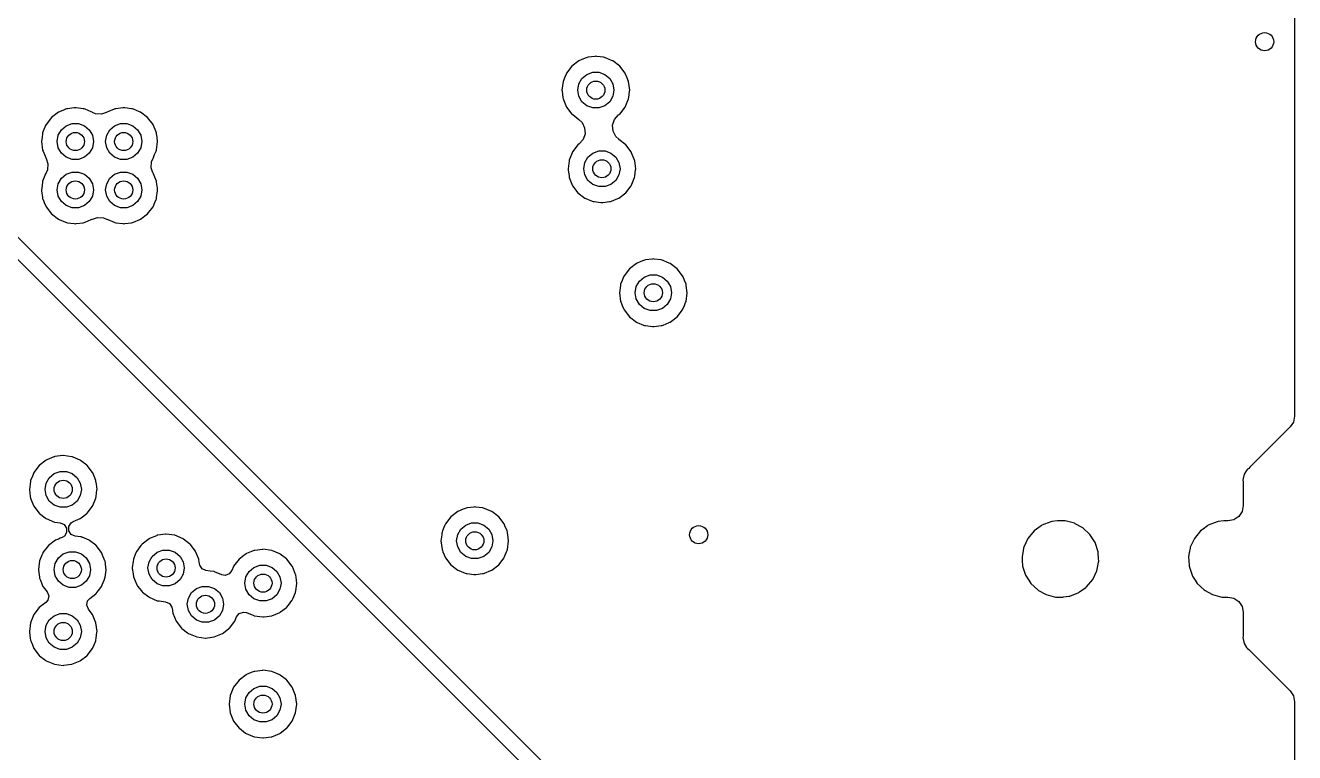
# Model space of a CAD drawing. Extents: x 0.99 to 4.24, y -7.27 to -4.02.
# Drawn here: x 3.219 to 4.045, y -5.106 to -4.633 of the extents above; entities that cross this region are included whole.
import ezdxf

# ---------------------------------------------------------------- set-up
doc = ezdxf.new("R2010")
doc.units = 0
doc.header["$MEASUREMENT"] = 0
doc.layers.add('BLACK', color=7, linetype='CONTINUOUS')

msp = doc.modelspace()

# ---------------------------------------------------------------- linework, layer by layer
at = {"layer": 'BLACK', "linetype": 'CONTINUOUS'}
for p, q in [((4.0451, -4.33268), (4.0451, -4.88739)), ((3.57954, -4.65613), (3.57498, -4.65963)), ((3.58149, -4.65532), (3.57954, -4.65613)), ((3.58425, -4.65418), (3.58149, -4.65532)), ((3.58485, -4.65393), (3.58425, -4.65418)), ((3.58425, -4.65418), (3.58425, -4.65418)), ((3.5855, -4.65384), (3.58485, -4.65393)), ((3.5899, -4.65326), (3.5855, -4.65384)), ((3.5855, -4.65384), (3.5855, -4.65384)), ((3.59055, -4.65318), (3.5899, -4.65326)), ((3.5912, -4.65326), (3.59055, -4.65318)), ((3.5956, -4.65384), (3.5912, -4.65326)), ((3.59625, -4.65393), (3.5956, -4.65384)), ((3.5956, -4.65384), (3.5956, -4.65384)), ((3.59685, -4.65418), (3.59625, -4.65393)), ((3.60083, -4.65583), (3.59685, -4.65418)), ((3.59685, -4.65418), (3.59685, -4.65418)), ((3.60156, -4.65613), (3.60083, -4.65583)), ((3.60612, -4.65963), (3.60156, -4.65613)), ((3.60212, -5.15854), (3.10522, -4.66164)), ((3.57148, -4.66419), (3.57123, -4.66479)), ((3.57498, -4.65963), (3.57148, -4.66419)), ((3.58465, -4.66497), (3.5885, -4.66357)), ((3.5885, -4.66357), (3.5926, -4.66357)), ((3.5926, -4.66357), (3.59646, -4.66497)), ((3.60962, -4.66419), (3.60612, -4.65963)), ((3.60987, -4.66479), (3.60962, -4.66419)), ((3.098, -4.66886), (3.5949, -5.16576)), ((3.56928, -4.6695), (3.56853, -4.6752)), ((3.57045, -4.66668), (3.56928, -4.6695)), ((3.57123, -4.66479), (3.57045, -4.66668)), ((3.57874, -4.6752), (3.57945, -4.67116)), ((3.57945, -4.67116), (3.5815, -4.6676)), ((3.5815, -4.6676), (3.58465, -4.66497)), ((3.59646, -4.66497), (3.5996, -4.6676)), ((3.5996, -4.6676), (3.60165, -4.67116)), ((3.60165, -4.67116), (3.60236, -4.6752)), ((3.61065, -4.66668), (3.60987, -4.66479)), ((3.61182, -4.6695), (3.61065, -4.66668)), ((3.61257, -4.6752), (3.61182, -4.6695)), ((3.56853, -4.6752), (3.56862, -4.67584)), ((3.56862, -4.67584), (3.56917, -4.68006)), ((3.56917, -4.68006), (3.56928, -4.6809)), ((3.56928, -4.6809), (3.57148, -4.68621)), ((3.57945, -4.67924), (3.57874, -4.6752)), ((3.5815, -4.68279), (3.57945, -4.67924)), ((3.60165, -4.67924), (3.5996, -4.68279)), ((3.60236, -4.6752), (3.60165, -4.67924)), ((3.60962, -4.68621), (3.61182, -4.6809)), ((3.61182, -4.6809), (3.61193, -4.68006)), ((3.61193, -4.68006), (3.61249, -4.67584)), ((3.61249, -4.67584), (3.61257, -4.6752)), ((3.24393, -4.68836), (3.24096, -4.68959)), ((3.24567, -4.68764), (3.24393, -4.68836)), ((3.24627, -4.68739), (3.24567, -4.68764)), ((3.24567, -4.68764), (3.24567, -4.68764)), ((3.24692, -4.68731), (3.24627, -4.68739)), ((3.25132, -4.68673), (3.24692, -4.68731)), ((3.24692, -4.68731), (3.24692, -4.68731)), ((3.25197, -4.68664), (3.25132, -4.68673)), ((3.25262, -4.68673), (3.25197, -4.68664)), ((3.25702, -4.68731), (3.25262, -4.68673)), ((3.25767, -4.68739), (3.25702, -4.68731)), ((3.25702, -4.68731), (3.25702, -4.68731)), ((3.25827, -4.68764), (3.25767, -4.68739)), ((3.26225, -4.68929), (3.25827, -4.68764)), ((3.25827, -4.68764), (3.25827, -4.68764)), ((3.26298, -4.68959), (3.26225, -4.68929)), ((3.27306, -4.68934), (3.27246, -4.68959)), ((3.27716, -4.68764), (3.27306, -4.68934)), ((3.27777, -4.68739), (3.27716, -4.68764)), ((3.27716, -4.68764), (3.27716, -4.68764)), ((3.27841, -4.68731), (3.27777, -4.68739)), ((3.28282, -4.68673), (3.27841, -4.68731)), ((3.27841, -4.68731), (3.27841, -4.68731)), ((3.28346, -4.68664), (3.28282, -4.68673)), ((3.28411, -4.68673), (3.28346, -4.68664)), ((3.28852, -4.68731), (3.28411, -4.68673)), ((3.28916, -4.68739), (3.28852, -4.68731)), ((3.28852, -4.68731), (3.28852, -4.68731)), ((3.28977, -4.68764), (3.28916, -4.68739)), ((3.29375, -4.68929), (3.28977, -4.68764)), ((3.28977, -4.68764), (3.28977, -4.68764)), ((3.29447, -4.68959), (3.29375, -4.68929)), ((3.57148, -4.68621), (3.57498, -4.69077)), ((3.58465, -4.68543), (3.5815, -4.68279)), ((3.5885, -4.68683), (3.58465, -4.68543)), ((3.5926, -4.68683), (3.5885, -4.68683)), ((3.59646, -4.68543), (3.5926, -4.68683)), ((3.5996, -4.68279), (3.59646, -4.68543)), ((3.60612, -4.69077), (3.60962, -4.68621)), ((3.2329, -4.69765), (3.23265, -4.69826)), ((3.2364, -4.69309), (3.2329, -4.69765)), ((3.24096, -4.68959), (3.2364, -4.69309)), ((3.24606, -4.69843), (3.24992, -4.69703)), ((3.24992, -4.69703), (3.25402, -4.69703)), ((3.25402, -4.69703), (3.25787, -4.69843)), ((3.26315, -4.68972), (3.26298, -4.68959)), ((3.26514, -4.69055), (3.26315, -4.68972)), ((3.26902, -4.6908), (3.26514, -4.69055)), ((3.27236, -4.68967), (3.26902, -4.6908)), ((3.27246, -4.68959), (3.27236, -4.68967)), ((3.27756, -4.69843), (3.28141, -4.69703)), ((3.28141, -4.69703), (3.28552, -4.69703)), ((3.28552, -4.69703), (3.28937, -4.69843)), ((3.29903, -4.69309), (3.29447, -4.68959)), ((3.30253, -4.69765), (3.29903, -4.69309)), ((3.30278, -4.69826), (3.30253, -4.69765)), ((3.57498, -4.69077), (3.5755, -4.69116)), ((3.5755, -4.69116), (3.57954, -4.69427)), ((3.57954, -4.69427), (3.57946, -4.69437)), ((3.57946, -4.69437), (3.58157, -4.69622)), ((3.58157, -4.69622), (3.58329, -4.6997)), ((3.60149, -4.698), (3.60274, -4.69432)), ((3.60274, -4.69432), (3.6053, -4.69139)), ((3.6053, -4.69139), (3.60612, -4.69077)), ((3.23032, -4.70584), (3.22995, -4.70866)), ((3.23061, -4.70361), (3.23032, -4.70584)), ((3.2307, -4.70296), (3.23061, -4.70361)), ((3.23061, -4.70361), (3.23061, -4.70361)), ((3.23115, -4.70187), (3.2307, -4.70296)), ((3.23265, -4.69826), (3.23115, -4.70187)), ((3.24016, -4.70866), (3.24087, -4.70462)), ((3.24087, -4.70462), (3.24292, -4.70107)), ((3.24292, -4.70107), (3.24606, -4.69843)), ((3.25787, -4.69843), (3.26102, -4.70107)), ((3.26102, -4.70107), (3.26307, -4.70462)), ((3.26307, -4.70462), (3.26378, -4.70866)), ((3.27165, -4.70866), (3.27237, -4.70462)), ((3.27237, -4.70462), (3.27442, -4.70107)), ((3.27442, -4.70107), (3.27756, -4.69843)), ((3.28937, -4.69843), (3.29251, -4.70107)), ((3.29251, -4.70107), (3.29456, -4.70462)), ((3.29456, -4.70462), (3.29528, -4.70866)), ((3.30428, -4.70187), (3.30278, -4.69826)), ((3.30473, -4.70296), (3.30428, -4.70187)), ((3.30482, -4.70361), (3.30473, -4.70296)), ((3.30511, -4.70584), (3.30482, -4.70361)), ((3.30482, -4.70361), (3.30482, -4.70361)), ((3.30548, -4.70866), (3.30511, -4.70584)), ((3.58355, -4.70358), (3.5823, -4.70726)), ((3.58329, -4.6997), (3.58355, -4.70358)), ((3.60175, -4.70187), (3.60149, -4.698)), ((3.60347, -4.70536), (3.60175, -4.70187)), ((3.60558, -4.70721), (3.60347, -4.70536)), ((3.22995, -4.70866), (3.2307, -4.71436)), ((3.24087, -4.7127), (3.24016, -4.70866)), ((3.24292, -4.71625), (3.24087, -4.7127)), ((3.26307, -4.7127), (3.26102, -4.71625)), ((3.26378, -4.70866), (3.26307, -4.7127)), ((3.27237, -4.7127), (3.27165, -4.70866)), ((3.27442, -4.71625), (3.27237, -4.7127)), ((3.29456, -4.7127), (3.29251, -4.71625)), ((3.29528, -4.70866), (3.29456, -4.7127)), ((3.30473, -4.71436), (3.30548, -4.70866)), ((3.57892, -4.71081), (3.57542, -4.71537)), ((3.57973, -4.71018), (3.57892, -4.71081)), ((3.5823, -4.70726), (3.57973, -4.71018)), ((3.6055, -4.70731), (3.60558, -4.70721)), ((3.61006, -4.71081), (3.6055, -4.70731)), ((3.61356, -4.71537), (3.61006, -4.71081)), ((3.2307, -4.71436), (3.23095, -4.71496)), ((3.23095, -4.71496), (3.23095, -4.71496)), ((3.23095, -4.71496), (3.23187, -4.71719)), ((3.23187, -4.71719), (3.2329, -4.71967)), ((3.2329, -4.71967), (3.23297, -4.71977)), ((3.23297, -4.71977), (3.23411, -4.72311)), ((3.24606, -4.71889), (3.24292, -4.71625)), ((3.24992, -4.72029), (3.24606, -4.71889)), ((3.25402, -4.72029), (3.24992, -4.72029)), ((3.25787, -4.71889), (3.25402, -4.72029)), ((3.26102, -4.71625), (3.25787, -4.71889)), ((3.27756, -4.71889), (3.27442, -4.71625)), ((3.28141, -4.72029), (3.27756, -4.71889)), ((3.28552, -4.72029), (3.28141, -4.72029)), ((3.28937, -4.71889), (3.28552, -4.72029)), ((3.29251, -4.71625), (3.28937, -4.71889)), ((3.30133, -4.72571), (3.30158, -4.72183)), ((3.30158, -4.72183), (3.30241, -4.71984)), ((3.30241, -4.71984), (3.30253, -4.71967)), ((3.30253, -4.71967), (3.30356, -4.71719)), ((3.30356, -4.71719), (3.30448, -4.71496)), ((3.30448, -4.71496), (3.30473, -4.71436)), ((3.30448, -4.71496), (3.30448, -4.71496)), ((3.57313, -4.72133), (3.5727, -4.72459)), ((3.57322, -4.72068), (3.57313, -4.72133)), ((3.57313, -4.72133), (3.57313, -4.72133)), ((3.57364, -4.71967), (3.57322, -4.72068)), ((3.57517, -4.71597), (3.57364, -4.71967)), ((3.57542, -4.71537), (3.57517, -4.71597)), ((3.58268, -4.72638), (3.58339, -4.72234)), ((3.58339, -4.72234), (3.58544, -4.71879)), ((3.58544, -4.71879), (3.58858, -4.71615)), ((3.58858, -4.71615), (3.59244, -4.71475)), ((3.59244, -4.71475), (3.59654, -4.71475)), ((3.59654, -4.71475), (3.60039, -4.71615)), ((3.60039, -4.71615), (3.60354, -4.71879)), ((3.60354, -4.71879), (3.60559, -4.72234)), ((3.60559, -4.72234), (3.6063, -4.72638)), ((3.61381, -4.71597), (3.61356, -4.71537)), ((3.61534, -4.71967), (3.61381, -4.71597)), ((3.61576, -4.72068), (3.61534, -4.71967)), ((3.61584, -4.72133), (3.61576, -4.72068)), ((3.61627, -4.72459), (3.61584, -4.72133)), ((3.61584, -4.72133), (3.61584, -4.72133)), ((3.23265, -4.72975), (3.23131, -4.73298)), ((3.2329, -4.72915), (3.23265, -4.72975)), ((3.23265, -4.72975), (3.23265, -4.72975)), ((3.23303, -4.72898), (3.2329, -4.72915)), ((3.23385, -4.72699), (3.23303, -4.72898)), ((3.23411, -4.72311), (3.23385, -4.72699)), ((3.24292, -4.73257), (3.24606, -4.72993)), ((3.24606, -4.72993), (3.24992, -4.72853)), ((3.24992, -4.72853), (3.25402, -4.72853)), ((3.25402, -4.72853), (3.25787, -4.72993)), ((3.25787, -4.72993), (3.26102, -4.73257)), ((3.27442, -4.73257), (3.27756, -4.72993)), ((3.27756, -4.72993), (3.28141, -4.72853)), ((3.28141, -4.72853), (3.28552, -4.72853)), ((3.28552, -4.72853), (3.28937, -4.72993)), ((3.28937, -4.72993), (3.29251, -4.73257)), ((3.30246, -4.72905), (3.30133, -4.72571)), ((3.30253, -4.72915), (3.30246, -4.72905)), ((3.30278, -4.72975), (3.30253, -4.72915)), ((3.30412, -4.73298), (3.30278, -4.72975)), ((3.30278, -4.72975), (3.30278, -4.72975)), ((3.5727, -4.72459), (3.57247, -4.72638)), ((3.57247, -4.72638), (3.57255, -4.72703)), ((3.57255, -4.72703), (3.57312, -4.73129)), ((3.58339, -4.73042), (3.58268, -4.72638)), ((3.58544, -4.73397), (3.58339, -4.73042)), ((3.60559, -4.73042), (3.60354, -4.73397)), ((3.6063, -4.72638), (3.60559, -4.73042)), ((3.61586, -4.73129), (3.61642, -4.72703)), ((3.61651, -4.72638), (3.61627, -4.72459)), ((3.61642, -4.72703), (3.61651, -4.72638)), ((3.2301, -4.73899), (3.22995, -4.74016)), ((3.23061, -4.73511), (3.2301, -4.73899)), ((3.2307, -4.73446), (3.23061, -4.73511)), ((3.23061, -4.73511), (3.23061, -4.73511)), ((3.23131, -4.73298), (3.2307, -4.73446)), ((3.24016, -4.74016), (3.24087, -4.73612)), ((3.24087, -4.73612), (3.24292, -4.73257)), ((3.26102, -4.73257), (3.26307, -4.73612)), ((3.26307, -4.73612), (3.26378, -4.74016)), ((3.27165, -4.74016), (3.27237, -4.73612)), ((3.27237, -4.73612), (3.27442, -4.73257)), ((3.29251, -4.73257), (3.29456, -4.73612)), ((3.29456, -4.73612), (3.29528, -4.74016)), ((3.30473, -4.73446), (3.30412, -4.73298)), ((3.30482, -4.73511), (3.30473, -4.73446)), ((3.30533, -4.73899), (3.30482, -4.73511)), ((3.30482, -4.73511), (3.30482, -4.73511)), ((3.30548, -4.74016), (3.30533, -4.73899)), ((3.57312, -4.73129), (3.57322, -4.73208)), ((3.57322, -4.73208), (3.57542, -4.73739)), ((3.57542, -4.73739), (3.57892, -4.74195)), ((3.58858, -4.73661), (3.58544, -4.73397)), ((3.59244, -4.73801), (3.58858, -4.73661)), ((3.59654, -4.73801), (3.59244, -4.73801)), ((3.60039, -4.73661), (3.59654, -4.73801)), ((3.60354, -4.73397), (3.60039, -4.73661)), ((3.61006, -4.74195), (3.61356, -4.73739)), ((3.61356, -4.73739), (3.61576, -4.73208)), ((3.61576, -4.73208), (3.61586, -4.73129)), ((3.22995, -4.74016), (3.23003, -4.7408)), ((3.23003, -4.7408), (3.23059, -4.74505)), ((3.23059, -4.74505), (3.2307, -4.74586)), ((3.2307, -4.74586), (3.23095, -4.74646)), ((3.23095, -4.74646), (3.23095, -4.74646)), ((3.23095, -4.74646), (3.23175, -4.7484)), ((3.24087, -4.7442), (3.24016, -4.74016)), ((3.24292, -4.74775), (3.24087, -4.7442)), ((3.26307, -4.7442), (3.26102, -4.74775)), ((3.26378, -4.74016), (3.26307, -4.7442)), ((3.27237, -4.7442), (3.27165, -4.74016)), ((3.27442, -4.74775), (3.27237, -4.7442)), ((3.29456, -4.7442), (3.29251, -4.74775)), ((3.29528, -4.74016), (3.29456, -4.7442)), ((3.30368, -4.7484), (3.30448, -4.74646)), ((3.30448, -4.74646), (3.30473, -4.74586)), ((3.30448, -4.74646), (3.30448, -4.74646)), ((3.30473, -4.74586), (3.30484, -4.74505)), ((3.30484, -4.74505), (3.3054, -4.7408)), ((3.3054, -4.7408), (3.30548, -4.74016)), ((3.57892, -4.74195), (3.58348, -4.74545)), ((3.58348, -4.74545), (3.58408, -4.7457)), ((3.58408, -4.7457), (3.58819, -4.7474)), ((3.60079, -4.7474), (3.60489, -4.7457)), ((3.60489, -4.7457), (3.6055, -4.74545)), ((3.6055, -4.74545), (3.61006, -4.74195)), ((3.23175, -4.7484), (3.2329, -4.75117)), ((3.2329, -4.75117), (3.2364, -4.75573)), ((3.24606, -4.75039), (3.24292, -4.74775)), ((3.24992, -4.75179), (3.24606, -4.75039)), ((3.25402, -4.75179), (3.24992, -4.75179)), ((3.25787, -4.75039), (3.25402, -4.75179)), ((3.26102, -4.74775), (3.25787, -4.75039)), ((3.27756, -4.75039), (3.27442, -4.74775)), ((3.28141, -4.75179), (3.27756, -4.75039)), ((3.28552, -4.75179), (3.28141, -4.75179)), ((3.28937, -4.75039), (3.28552, -4.75179)), ((3.29251, -4.74775), (3.28937, -4.75039)), ((3.29903, -4.75573), (3.30253, -4.75117)), ((3.30253, -4.75117), (3.30368, -4.7484)), ((3.58819, -4.7474), (3.58819, -4.7474)), ((3.58819, -4.7474), (3.58879, -4.74765)), ((3.58879, -4.74765), (3.58944, -4.74773)), ((3.58944, -4.74773), (3.58944, -4.74773)), ((3.58944, -4.74773), (3.59384, -4.74831)), ((3.59384, -4.74831), (3.59449, -4.7484)), ((3.59449, -4.7484), (3.59514, -4.74831)), ((3.59514, -4.74831), (3.59954, -4.74773)), ((3.59954, -4.74773), (3.60019, -4.74765)), ((3.59954, -4.74773), (3.59954, -4.74773)), ((3.60019, -4.74765), (3.60079, -4.7474)), ((3.60079, -4.7474), (3.60079, -4.7474)), ((3.2364, -4.75573), (3.24096, -4.75923)), ((3.24096, -4.75923), (3.24156, -4.75948)), ((3.24156, -4.75948), (3.24567, -4.76118)), ((3.24567, -4.76118), (3.24567, -4.76118)), ((3.24567, -4.76118), (3.24627, -4.76143)), ((3.24627, -4.76143), (3.24692, -4.76151)), ((3.24692, -4.76151), (3.24692, -4.76151)), ((3.24692, -4.76151), (3.25132, -4.76209)), ((3.25132, -4.76209), (3.25197, -4.76218)), ((3.25197, -4.76218), (3.25262, -4.76209)), ((3.25262, -4.76209), (3.25702, -4.76151)), ((3.25702, -4.76151), (3.25767, -4.76143)), ((3.25702, -4.76151), (3.25702, -4.76151)), ((3.25767, -4.76143), (3.25827, -4.76118)), ((3.25827, -4.76118), (3.26237, -4.75948)), ((3.25827, -4.76118), (3.25827, -4.76118)), ((3.26237, -4.75948), (3.26298, -4.75923)), ((3.26298, -4.75923), (3.26307, -4.75915)), ((3.26307, -4.75915), (3.26642, -4.75802)), ((3.26642, -4.75802), (3.27029, -4.75827)), ((3.27029, -4.75827), (3.27229, -4.7591)), ((3.27229, -4.7591), (3.27245, -4.75923)), ((3.27245, -4.75923), (3.27306, -4.75948)), ((3.27306, -4.75948), (3.27716, -4.76118)), ((3.27716, -4.76118), (3.27716, -4.76118)), ((3.27716, -4.76118), (3.27777, -4.76143)), ((3.27777, -4.76143), (3.27841, -4.76151)), ((3.27841, -4.76151), (3.27841, -4.76151)), ((3.27841, -4.76151), (3.28282, -4.76209)), ((3.28282, -4.76209), (3.28346, -4.76218)), ((3.28346, -4.76218), (3.28411, -4.76209)), ((3.28411, -4.76209), (3.28852, -4.76151)), ((3.28852, -4.76151), (3.28916, -4.76143)), ((3.28852, -4.76151), (3.28852, -4.76151)), ((3.28916, -4.76143), (3.28977, -4.76118)), ((3.28977, -4.76118), (3.29387, -4.75948)), ((3.28977, -4.76118), (3.28977, -4.76118)), ((3.29387, -4.75948), (3.29447, -4.75923)), ((3.29447, -4.75923), (3.29903, -4.75573)), ((3.61694, -4.78802), (3.61238, -4.79152)), ((3.61978, -4.78684), (3.61694, -4.78802)), ((3.62165, -4.78607), (3.61978, -4.78684)), ((3.62225, -4.78582), (3.62165, -4.78607)), ((3.62165, -4.78607), (3.62165, -4.78607)), ((3.6229, -4.78573), (3.62225, -4.78582)), ((3.62731, -4.78515), (3.6229, -4.78573)), ((3.6229, -4.78573), (3.6229, -4.78573)), ((3.62795, -4.78507), (3.62731, -4.78515)), ((3.6286, -4.78515), (3.62795, -4.78507)), ((3.633, -4.78573), (3.6286, -4.78515)), ((3.63365, -4.78582), (3.633, -4.78573)), ((3.633, -4.78573), (3.633, -4.78573)), ((3.63425, -4.78607), (3.63365, -4.78582)), ((3.6372, -4.78729), (3.63425, -4.78607)), ((3.63425, -4.78607), (3.63425, -4.78607)), ((3.63896, -4.78802), (3.6372, -4.78729)), ((3.64352, -4.79152), (3.63896, -4.78802)), ((3.60863, -4.79668), (3.6076, -4.79917)), ((3.60888, -4.79608), (3.60863, -4.79668)), ((3.61238, -4.79152), (3.60888, -4.79608)), ((3.62205, -4.79686), (3.6259, -4.79546)), ((3.6259, -4.79546), (3.63, -4.79546)), ((3.63, -4.79546), (3.63386, -4.79686)), ((3.64702, -4.79608), (3.64352, -4.79152)), ((3.64727, -4.79668), (3.64702, -4.79608)), ((3.6483, -4.79917), (3.64727, -4.79668)), ((3.60656, -4.80235), (3.60593, -4.80709)), ((3.6066, -4.80203), (3.60656, -4.80235)), ((3.60668, -4.80139), (3.6066, -4.80203)), ((3.6066, -4.80203), (3.6066, -4.80203)), ((3.6076, -4.79917), (3.60668, -4.80139)), ((3.61614, -4.80709), (3.61685, -4.80305)), ((3.61685, -4.80305), (3.6189, -4.79949)), ((3.6189, -4.79949), (3.62205, -4.79686)), ((3.63386, -4.79686), (3.637, -4.79949)), ((3.637, -4.79949), (3.63905, -4.80305)), ((3.63905, -4.80305), (3.63976, -4.80709)), ((3.64922, -4.80139), (3.6483, -4.79917)), ((3.64931, -4.80203), (3.64922, -4.80139)), ((3.64935, -4.80235), (3.64931, -4.80203)), ((3.64931, -4.80203), (3.64931, -4.80203)), ((3.64997, -4.80709), (3.64935, -4.80235)), ((3.60593, -4.80709), (3.60668, -4.81279)), ((3.60668, -4.81279), (3.60693, -4.81339)), ((3.61685, -4.81113), (3.61614, -4.80709)), ((3.6189, -4.81468), (3.61685, -4.81113)), ((3.63905, -4.81113), (3.637, -4.81468)), ((3.63976, -4.80709), (3.63905, -4.81113)), ((3.64897, -4.81339), (3.64922, -4.81279)), ((3.64922, -4.81279), (3.64997, -4.80709)), ((3.60693, -4.81339), (3.60693, -4.81339)), ((3.60693, -4.81339), (3.60775, -4.81537)), ((3.60775, -4.81537), (3.60888, -4.8181)), ((3.60888, -4.8181), (3.61238, -4.82266)), ((3.62205, -4.81732), (3.6189, -4.81468)), ((3.6259, -4.81872), (3.62205, -4.81732)), ((3.63, -4.81872), (3.6259, -4.81872)), ((3.63386, -4.81732), (3.63, -4.81872)), ((3.637, -4.81468), (3.63386, -4.81732)), ((3.64352, -4.82266), (3.64702, -4.8181)), ((3.64702, -4.8181), (3.64815, -4.81537)), ((3.64815, -4.81537), (3.64897, -4.81339)), ((3.64897, -4.81339), (3.64897, -4.81339)), ((3.61238, -4.82266), (3.61694, -4.82616)), ((3.61694, -4.82616), (3.61755, -4.82641)), ((3.61755, -4.82641), (3.62165, -4.82811)), ((3.62165, -4.82811), (3.62165, -4.82811)), ((3.62165, -4.82811), (3.62225, -4.82836)), ((3.62225, -4.82836), (3.6229, -4.82844)), ((3.6229, -4.82844), (3.6229, -4.82844)), ((3.6229, -4.82844), (3.62731, -4.82902)), ((3.62731, -4.82902), (3.62795, -4.82911)), ((3.62795, -4.82911), (3.6286, -4.82902)), ((3.6286, -4.82902), (3.633, -4.82844)), ((3.633, -4.82844), (3.63365, -4.82836)), ((3.633, -4.82844), (3.633, -4.82844)), ((3.63365, -4.82836), (3.63425, -4.82811)), ((3.63425, -4.82811), (3.63836, -4.82641)), ((3.63425, -4.82811), (3.63425, -4.82811)), ((3.63836, -4.82641), (3.63896, -4.82616)), ((3.63896, -4.82616), (3.64352, -4.82266)), ((4.0451, -4.88739), (4.04434, -4.8912)), ((4.04218, -4.89444), (4.02838, -4.90824)), ((4.04434, -4.8912), (4.04218, -4.89444)), ((4.02838, -4.90824), (4.01596, -4.92066)), ((3.22852, -4.91947), (3.22503, -4.92403)), ((3.23308, -4.91597), (3.22852, -4.91947)), ((3.23339, -4.91585), (3.23308, -4.91597)), ((3.23804, -4.91392), (3.23339, -4.91585)), ((3.23339, -4.91585), (3.23339, -4.91585)), ((3.2384, -4.91377), (3.23804, -4.91392)), ((3.23872, -4.91373), (3.2384, -4.91377)), ((3.24377, -4.91306), (3.23872, -4.91373)), ((3.23872, -4.91373), (3.23872, -4.91373)), ((3.24409, -4.91302), (3.24377, -4.91306)), ((3.24979, -4.91377), (3.24409, -4.91302)), ((3.25009, -4.91389), (3.24979, -4.91377)), ((3.2505, -4.91406), (3.25009, -4.91389)), ((3.2551, -4.91597), (3.2505, -4.91406)), ((3.25536, -4.91617), (3.2551, -4.91597)), ((3.25941, -4.91927), (3.25536, -4.91617)), ((3.25536, -4.91617), (3.25536, -4.91617)), ((3.25966, -4.91947), (3.25941, -4.91927)), ((3.25941, -4.91927), (3.25941, -4.91927)), ((3.26316, -4.92403), (3.25966, -4.91947)), ((3.22404, -4.92641), (3.22283, -4.92934)), ((3.2249, -4.92433), (3.22404, -4.92641)), ((3.22503, -4.92403), (3.2249, -4.92433)), ((3.2249, -4.92433), (3.2249, -4.92433)), ((3.233, -4.931), (3.23505, -4.92745)), ((3.23505, -4.92745), (3.23819, -4.92481)), ((3.23819, -4.92481), (3.24204, -4.92341)), ((3.24204, -4.92341), (3.24615, -4.92341)), ((3.24615, -4.92341), (3.25, -4.92481)), ((3.25, -4.92481), (3.25314, -4.92745)), ((3.25314, -4.92745), (3.25519, -4.931)), ((3.26329, -4.92433), (3.26316, -4.92403)), ((3.26415, -4.92641), (3.26329, -4.92433)), ((3.26329, -4.92433), (3.26329, -4.92433)), ((3.26536, -4.92934), (3.26415, -4.92641)), ((4.01167, -4.92796), (4.01144, -4.92913)), ((4.01222, -4.92522), (4.01167, -4.92796)), ((4.01265, -4.92458), (4.01222, -4.92522)), ((4.01387, -4.92275), (4.01265, -4.92458)), ((4.01443, -4.92191), (4.01387, -4.92275)), ((4.01387, -4.92275), (4.01387, -4.92275)), ((4.01525, -4.92137), (4.01443, -4.92191)), ((4.01592, -4.92069), (4.01525, -4.92137)), ((4.01596, -4.92066), (4.01592, -4.92069)), ((3.22252, -4.93165), (3.22208, -4.93504)), ((3.22208, -4.93504), (3.22212, -4.93536)), ((3.22212, -4.93536), (3.2227, -4.93979)), ((3.22278, -4.92966), (3.22252, -4.93165)), ((3.22283, -4.92934), (3.22278, -4.92966)), ((3.22278, -4.92966), (3.22278, -4.92966)), ((3.23228, -4.93504), (3.233, -4.931)), ((3.233, -4.93908), (3.23228, -4.93504)), ((3.25519, -4.931), (3.25591, -4.93504)), ((3.25591, -4.93504), (3.25519, -4.93908)), ((3.26541, -4.92966), (3.26536, -4.92934)), ((3.26567, -4.93165), (3.26541, -4.92966)), ((3.26541, -4.92966), (3.26541, -4.92966)), ((3.26549, -4.93979), (3.26607, -4.93536)), ((3.26611, -4.93504), (3.26567, -4.93165)), ((3.26607, -4.93536), (3.26611, -4.93504)), ((4.01144, -4.92913), (4.01163, -4.9301)), ((4.01163, -4.9301), (4.01163, -4.93105)), ((4.01163, -4.93105), (4.01163, -4.9311)), ((4.01163, -4.9311), (4.01163, -4.94557)), ((3.2227, -4.93979), (3.22283, -4.94074)), ((3.22283, -4.94074), (3.22332, -4.94192)), ((3.22332, -4.94192), (3.22479, -4.94548)), ((3.23505, -4.94263), (3.233, -4.93908)), ((3.23819, -4.94527), (3.23505, -4.94263)), ((3.24204, -4.94667), (3.23819, -4.94527)), ((3.25, -4.94527), (3.24615, -4.94667)), ((3.25314, -4.94263), (3.25, -4.94527)), ((3.25519, -4.93908), (3.25314, -4.94263)), ((3.2634, -4.94548), (3.26487, -4.94192)), ((3.26487, -4.94192), (3.26536, -4.94074)), ((3.26536, -4.94074), (3.26549, -4.93979)), ((3.22479, -4.94548), (3.22503, -4.94605)), ((3.22503, -4.94605), (3.22852, -4.95061)), ((3.22852, -4.95061), (3.22878, -4.95081)), ((3.22878, -4.95081), (3.22878, -4.95081)), ((3.22878, -4.95081), (3.23245, -4.95362)), ((3.23245, -4.95362), (3.23308, -4.95411)), ((3.24615, -4.94667), (3.24204, -4.94667)), ((3.2551, -4.95411), (3.25574, -4.95362)), ((3.25574, -4.95362), (3.25941, -4.95081)), ((3.25941, -4.95081), (3.25966, -4.95061)), ((3.25941, -4.95081), (3.25941, -4.95081)), ((3.25966, -4.95061), (3.26316, -4.94605)), ((3.26316, -4.94605), (3.2634, -4.94548)), ((3.49624, -4.95293), (3.49274, -4.95749)), ((3.5008, -4.94943), (3.49624, -4.95293)), ((3.50419, -4.94803), (3.5008, -4.94943)), ((3.50551, -4.94748), (3.50419, -4.94803)), ((3.50611, -4.94724), (3.50551, -4.94748)), ((3.50551, -4.94748), (3.50551, -4.94748)), ((3.50676, -4.94715), (3.50611, -4.94724)), ((3.51116, -4.94657), (3.50676, -4.94715)), ((3.50676, -4.94715), (3.50676, -4.94715)), ((3.51181, -4.94648), (3.51116, -4.94657)), ((3.51246, -4.94657), (3.51181, -4.94648)), ((3.51686, -4.94715), (3.51246, -4.94657)), ((3.51751, -4.94724), (3.51686, -4.94715)), ((3.51686, -4.94715), (3.51686, -4.94715)), ((3.51811, -4.94748), (3.51751, -4.94724)), ((3.52124, -4.94878), (3.51811, -4.94748)), ((3.51811, -4.94748), (3.51811, -4.94748)), ((3.52282, -4.94943), (3.52124, -4.94878)), ((3.52738, -4.95293), (3.52282, -4.94943)), ((3.53088, -4.95749), (3.52738, -4.95293)), ((4.00872, -4.95261), (4.00548, -4.95477)), ((4.01088, -4.94938), (4.00872, -4.95261)), ((4.01163, -4.94557), (4.01088, -4.94938)), ((3.23308, -4.95411), (3.2384, -4.95631)), ((3.2384, -4.95631), (3.23872, -4.95635)), ((3.23872, -4.95635), (3.24221, -4.95681)), ((3.24221, -4.95681), (3.24477, -4.95794)), ((3.24477, -4.95794), (3.2463, -4.96027)), ((3.2463, -4.96027), (3.24634, -4.96307)), ((3.24776, -4.9592), (3.24924, -4.95683)), ((3.24779, -4.962), (3.24776, -4.9592)), ((3.24924, -4.95683), (3.25063, -4.95596)), ((3.25063, -4.95596), (3.2551, -4.95411)), ((3.4922, -4.95879), (3.49083, -4.9621)), ((3.49274, -4.95749), (3.4922, -4.95879)), ((3.50071, -4.96446), (3.50276, -4.96091)), ((3.50276, -4.96091), (3.50591, -4.95828)), ((3.50591, -4.95828), (3.50976, -4.95687)), ((3.50976, -4.95687), (3.51386, -4.95687)), ((3.51386, -4.95687), (3.51772, -4.95828)), ((3.51772, -4.95828), (3.52086, -4.96091)), ((3.52086, -4.96091), (3.52291, -4.96446)), ((3.53142, -4.95879), (3.53088, -4.95749)), ((3.53279, -4.9621), (3.53142, -4.95879)), ((3.87726, -4.96091), (3.87562, -4.9621)), ((3.88018, -4.95879), (3.87726, -4.96091)), ((3.88068, -4.95842), (3.88018, -4.95879)), ((3.88018, -4.95879), (3.88018, -4.95879)), ((3.8865, -4.95612), (3.88068, -4.95842)), ((3.88713, -4.95604), (3.8865, -4.95612)), ((3.89085, -4.95557), (3.88713, -4.95604)), ((3.88713, -4.95604), (3.88713, -4.95604)), ((3.89116, -4.95553), (3.89085, -4.95557)), ((3.89585, -4.95553), (3.89116, -4.95553)), ((3.90191, -4.95709), (3.89585, -4.95553)), ((3.90246, -4.95739), (3.90191, -4.95709)), ((3.90685, -4.9598), (3.90246, -4.95739)), ((3.90246, -4.95739), (3.90246, -4.95739)), ((3.9074, -4.96011), (3.90685, -4.9598)), ((3.91196, -4.96439), (3.9074, -4.96011)), ((3.98553, -4.96091), (3.98388, -4.9621)), ((3.98844, -4.95879), (3.98553, -4.96091)), ((3.98895, -4.95842), (3.98844, -4.95879)), ((3.98844, -4.95879), (3.98844, -4.95879)), ((3.99477, -4.95612), (3.98895, -4.95842)), ((3.99539, -4.95604), (3.99477, -4.95612)), ((3.99911, -4.95557), (3.99539, -4.95604)), ((3.99539, -4.95604), (3.99539, -4.95604)), ((3.99943, -4.95553), (3.99911, -4.95557)), ((4.00167, -4.95553), (3.99943, -4.95553)), ((4.00548, -4.95477), (4.00167, -4.95553)), ((3.23899, -4.96816), (3.23443, -4.97166)), ((3.24096, -4.96735), (3.23899, -4.96816)), ((3.24204, -4.9669), (3.24096, -4.96735)), ((3.24346, -4.96631), (3.24204, -4.9669)), ((3.24486, -4.96544), (3.24346, -4.96631)), ((3.24634, -4.96307), (3.24486, -4.96544)), ((3.24933, -4.96433), (3.24779, -4.962)), ((3.25188, -4.96546), (3.24933, -4.96433)), ((3.25538, -4.96592), (3.25188, -4.96546)), ((3.2557, -4.96596), (3.25538, -4.96592)), ((3.256, -4.96609), (3.2557, -4.96596)), ((3.25641, -4.96626), (3.256, -4.96609)), ((3.26101, -4.96816), (3.25641, -4.96626)), ((3.26127, -4.96836), (3.26101, -4.96816)), ((3.26531, -4.97146), (3.26127, -4.96836)), ((3.26127, -4.96836), (3.26127, -4.96836)), ((3.30001, -4.96715), (3.29545, -4.97065)), ((3.30031, -4.96703), (3.30001, -4.96715)), ((3.30469, -4.96521), (3.30031, -4.96703)), ((3.30031, -4.96703), (3.30031, -4.96703)), ((3.30532, -4.96495), (3.30469, -4.96521)), ((3.30565, -4.96491), (3.30532, -4.96495)), ((3.3107, -4.96424), (3.30565, -4.96491)), ((3.30565, -4.96491), (3.30565, -4.96491)), ((3.31102, -4.9642), (3.3107, -4.96424)), ((3.31672, -4.96495), (3.31102, -4.9642)), ((3.32203, -4.96715), (3.31672, -4.96495)), ((3.32229, -4.96735), (3.32203, -4.96715)), ((3.32634, -4.97045), (3.32229, -4.96735)), ((3.32229, -4.96735), (3.32229, -4.96735)), ((3.49029, -4.96471), (3.48979, -4.9685)), ((3.48979, -4.9685), (3.49054, -4.9742)), ((3.49046, -4.96345), (3.49029, -4.96471)), ((3.49054, -4.9628), (3.49046, -4.96345)), ((3.49046, -4.96345), (3.49046, -4.96345)), ((3.49083, -4.9621), (3.49054, -4.9628)), ((3.5, -4.9685), (3.50071, -4.96446)), ((3.50071, -4.97254), (3.5, -4.9685)), ((3.52291, -4.96446), (3.52362, -4.9685)), ((3.52362, -4.9685), (3.52291, -4.97254)), ((3.53308, -4.9628), (3.53279, -4.9621)), ((3.53317, -4.96345), (3.53308, -4.9628)), ((3.53308, -4.9742), (3.53383, -4.9685)), ((3.53333, -4.96471), (3.53317, -4.96345)), ((3.53317, -4.96345), (3.53317, -4.96345)), ((3.53383, -4.9685), (3.53333, -4.96471)), ((3.87162, -4.96693), (3.86896, -4.9726)), ((3.87562, -4.9621), (3.87162, -4.96693)), ((3.91532, -4.96968), (3.91196, -4.96439)), ((3.91725, -4.97563), (3.91532, -4.96968)), ((3.97989, -4.96693), (3.97723, -4.9726)), ((3.98388, -4.9621), (3.97989, -4.96693)), ((3.23025, -4.97785), (3.22873, -4.98153)), ((3.23081, -4.97652), (3.23025, -4.97785)), ((3.23093, -4.97622), (3.23081, -4.97652)), ((3.23081, -4.97652), (3.23081, -4.97652)), ((3.23443, -4.97166), (3.23093, -4.97622)), ((3.24095, -4.97964), (3.24409, -4.977)), ((3.24409, -4.977), (3.24795, -4.9756)), ((3.24795, -4.9756), (3.25205, -4.9756)), ((3.25205, -4.9756), (3.25591, -4.977)), ((3.25591, -4.977), (3.25905, -4.97964)), ((3.26557, -4.97166), (3.26531, -4.97146)), ((3.26531, -4.97146), (3.26531, -4.97146)), ((3.26907, -4.97622), (3.26557, -4.97166)), ((3.26919, -4.97652), (3.26907, -4.97622)), ((3.26975, -4.97785), (3.26919, -4.97652)), ((3.26919, -4.97652), (3.26919, -4.97652)), ((3.27127, -4.98153), (3.26975, -4.97785)), ((3.29099, -4.97753), (3.28975, -4.98052)), ((3.29183, -4.97551), (3.29099, -4.97753)), ((3.29195, -4.97521), (3.29183, -4.97551)), ((3.29183, -4.97551), (3.29183, -4.97551)), ((3.29468, -4.97166), (3.29195, -4.97521)), ((3.29526, -4.97091), (3.29468, -4.97166)), ((3.29545, -4.97065), (3.29526, -4.97091)), ((3.30198, -4.97863), (3.30512, -4.97599)), ((3.30512, -4.97599), (3.30897, -4.97459)), ((3.30897, -4.97459), (3.31307, -4.97459)), ((3.31307, -4.97459), (3.31693, -4.97599)), ((3.31693, -4.97599), (3.32007, -4.97863)), ((3.32659, -4.97065), (3.32634, -4.97045)), ((3.32634, -4.97045), (3.32634, -4.97045)), ((3.32679, -4.97091), (3.32659, -4.97065)), ((3.32737, -4.97166), (3.32679, -4.97091)), ((3.32679, -4.97091), (3.32679, -4.97091)), ((3.33009, -4.97521), (3.32737, -4.97166)), ((3.33022, -4.97551), (3.33009, -4.97521)), ((3.33105, -4.97753), (3.33022, -4.97551)), ((3.33022, -4.97551), (3.33022, -4.97551)), ((3.33229, -4.98052), (3.33105, -4.97753)), ((3.36301, -4.97699), (3.36068, -4.97878)), ((3.36331, -4.97687), (3.36301, -4.97699)), ((3.36659, -4.97551), (3.36331, -4.97687)), ((3.36331, -4.97687), (3.36331, -4.97687)), ((3.36832, -4.97479), (3.36659, -4.97551)), ((3.36864, -4.97475), (3.36832, -4.97479)), ((3.37369, -4.97409), (3.36864, -4.97475)), ((3.36864, -4.97475), (3.36864, -4.97475)), ((3.37402, -4.97404), (3.37369, -4.97409)), ((3.37971, -4.97479), (3.37402, -4.97404)), ((3.38503, -4.97699), (3.37971, -4.97479)), ((3.38528, -4.97719), (3.38503, -4.97699)), ((3.38933, -4.9803), (3.38528, -4.97719)), ((3.38528, -4.97719), (3.38528, -4.97719)), ((3.49054, -4.9742), (3.49079, -4.97481)), ((3.49079, -4.97481), (3.49079, -4.97481)), ((3.49079, -4.97481), (3.49113, -4.97563)), ((3.49113, -4.97563), (3.49274, -4.97951)), ((3.50276, -4.9761), (3.50071, -4.97254)), ((3.50591, -4.97873), (3.50276, -4.9761)), ((3.52086, -4.9761), (3.51772, -4.97873)), ((3.52291, -4.97254), (3.52086, -4.9761)), ((3.5312, -4.97875), (3.53249, -4.97563)), ((3.53249, -4.97563), (3.53283, -4.97481)), ((3.53283, -4.97481), (3.53308, -4.9742)), ((3.53283, -4.97481), (3.53283, -4.97481)), ((3.86826, -4.97626), (3.86779, -4.97875)), ((3.86884, -4.97321), (3.86826, -4.97626)), ((3.86896, -4.9726), (3.86884, -4.97321)), ((3.91729, -4.97626), (3.91725, -4.97563)), ((3.91753, -4.98003), (3.91729, -4.97626)), ((3.97653, -4.97626), (3.97605, -4.97875)), ((3.97711, -4.97321), (3.97653, -4.97626)), ((3.97723, -4.9726), (3.97711, -4.97321)), ((3.2285, -4.98328), (3.22798, -4.98723)), ((3.22869, -4.98186), (3.2285, -4.98328)), ((3.22873, -4.98153), (3.22869, -4.98186)), ((3.22869, -4.98186), (3.22869, -4.98186)), ((3.23819, -4.98723), (3.2389, -4.98319)), ((3.2389, -4.98319), (3.24095, -4.97964)), ((3.25905, -4.97964), (3.2611, -4.98319)), ((3.2611, -4.98319), (3.26181, -4.98723)), ((3.27131, -4.98186), (3.27127, -4.98153)), ((3.2715, -4.98328), (3.27131, -4.98186)), ((3.27131, -4.98186), (3.27131, -4.98186)), ((3.27189, -4.98622), (3.2715, -4.98328)), ((3.27202, -4.98723), (3.27189, -4.98622)), ((3.28958, -4.98186), (3.289, -4.98622)), ((3.289, -4.98622), (3.28905, -4.98654)), ((3.28905, -4.98654), (3.28952, -4.99012)), ((3.28971, -4.98084), (3.28958, -4.98186)), ((3.28975, -4.98052), (3.28971, -4.98084)), ((3.28971, -4.98084), (3.28971, -4.98084)), ((3.29921, -4.98622), (3.29992, -4.98218)), ((3.29992, -4.99026), (3.29921, -4.98622)), ((3.29992, -4.98218), (3.30198, -4.97863)), ((3.32007, -4.97863), (3.32212, -4.98218)), ((3.32212, -4.98218), (3.32283, -4.98622)), ((3.32283, -4.98622), (3.32212, -4.99026)), ((3.33233, -4.98084), (3.33229, -4.98052)), ((3.3327, -4.9836), (3.33233, -4.98084)), ((3.33233, -4.98084), (3.33233, -4.98084)), ((3.33287, -4.98441), (3.3327, -4.9836)), ((3.33441, -4.98674), (3.33287, -4.98441)), ((3.35482, -4.98535), (3.35375, -4.98794)), ((3.35495, -4.98505), (3.35482, -4.98535)), ((3.35482, -4.98535), (3.35482, -4.98535)), ((3.35845, -4.98049), (3.35495, -4.98505)), ((3.35918, -4.97993), (3.35845, -4.98049)), ((3.36068, -4.97878), (3.35918, -4.97993)), ((3.36497, -4.98847), (3.36811, -4.98583)), ((3.36811, -4.98583), (3.37196, -4.98443)), ((3.37196, -4.98443), (3.37607, -4.98443)), ((3.37607, -4.98443), (3.37992, -4.98583)), ((3.37992, -4.98583), (3.38306, -4.98847)), ((3.38959, -4.98049), (3.38933, -4.9803)), ((3.38933, -4.9803), (3.38933, -4.9803)), ((3.39308, -4.98505), (3.38959, -4.98049)), ((3.39321, -4.98535), (3.39308, -4.98505)), ((3.39385, -4.98691), (3.39321, -4.98535)), ((3.39321, -4.98535), (3.39321, -4.98535)), ((3.49274, -4.97951), (3.49624, -4.98407)), ((3.49624, -4.98407), (3.5008, -4.98757)), ((3.50976, -4.98014), (3.50591, -4.97873)), ((3.51386, -4.98014), (3.50976, -4.98014)), ((3.51772, -4.97873), (3.51386, -4.98014)), ((3.52282, -4.98757), (3.52738, -4.98407)), ((3.52738, -4.98407), (3.53088, -4.97951)), ((3.53088, -4.97951), (3.5312, -4.97875)), ((3.86779, -4.97875), (3.86782, -4.97937)), ((3.86782, -4.97937), (3.86793, -4.98102)), ((3.86782, -4.97937), (3.86782, -4.97937)), ((3.86793, -4.98102), (3.86818, -4.985)), ((3.86818, -4.985), (3.87011, -4.99095)), ((3.91647, -4.98803), (3.91708, -4.98484)), ((3.91708, -4.98484), (3.91753, -4.9825)), ((3.91765, -4.98188), (3.91753, -4.98003)), ((3.91753, -4.9825), (3.91765, -4.98188)), ((3.91753, -4.9825), (3.91753, -4.9825)), ((3.97605, -4.97875), (3.97609, -4.97937)), ((3.97609, -4.97937), (3.97609, -4.97937)), ((3.97609, -4.97937), (3.9762, -4.98102)), ((3.9762, -4.98102), (3.97645, -4.985)), ((3.97645, -4.985), (3.97838, -4.99095)), ((3.22798, -4.98723), (3.22802, -4.98755)), ((3.22802, -4.98755), (3.22864, -4.99222)), ((3.22864, -4.99222), (3.22873, -4.99293)), ((3.22873, -4.99293), (3.22926, -4.9942)), ((3.22926, -4.9942), (3.23051, -4.99723)), ((3.2389, -4.99127), (3.23819, -4.98723)), ((3.24095, -4.99482), (3.2389, -4.99127)), ((3.24409, -4.99746), (3.24095, -4.99482)), ((3.25905, -4.99482), (3.25591, -4.99746)), ((3.2611, -4.99127), (3.25905, -4.99482)), ((3.26181, -4.98723), (3.2611, -4.99127)), ((3.26949, -4.99723), (3.27074, -4.9942)), ((3.27074, -4.9942), (3.27127, -4.99293)), ((3.27127, -4.99293), (3.27136, -4.99222)), ((3.27136, -4.99222), (3.27198, -4.98755)), ((3.27198, -4.98755), (3.27202, -4.98723)), ((3.28952, -4.99012), (3.28975, -4.99192)), ((3.28975, -4.99192), (3.29195, -4.99723)), ((3.30198, -4.99381), (3.29992, -4.99026)), ((3.30512, -4.99645), (3.30198, -4.99381)), ((3.32007, -4.99381), (3.31693, -4.99645)), ((3.32212, -4.99026), (3.32007, -4.99381)), ((3.33697, -4.98787), (3.33441, -4.98674)), ((3.33968, -4.98823), (3.33697, -4.98787)), ((3.34231, -4.98857), (3.33968, -4.98823)), ((3.34261, -4.9887), (3.34231, -4.98857)), ((3.34727, -4.99063), (3.34261, -4.9887)), ((3.34261, -4.9887), (3.34261, -4.9887)), ((3.34934, -4.991), (3.34727, -4.99063)), ((3.352, -4.99012), (3.34934, -4.991)), ((3.35375, -4.98794), (3.352, -4.99012)), ((3.3622, -4.99606), (3.36292, -4.99202)), ((3.36292, -4.99202), (3.36497, -4.98847)), ((3.38306, -4.98847), (3.38511, -4.99202)), ((3.38511, -4.99202), (3.38583, -4.99606)), ((3.39528, -4.99036), (3.39385, -4.98691)), ((3.39533, -4.99069), (3.39528, -4.99036)), ((3.39579, -4.9942), (3.39533, -4.99069)), ((3.39533, -4.99069), (3.39533, -4.99069)), ((3.39603, -4.99606), (3.39579, -4.9942)), ((3.5008, -4.98757), (3.5014, -4.98782)), ((3.5014, -4.98782), (3.50551, -4.98952)), ((3.50551, -4.98952), (3.50551, -4.98952)), ((3.50551, -4.98952), (3.50611, -4.98977)), ((3.50611, -4.98977), (3.50676, -4.98986)), ((3.50676, -4.98986), (3.50676, -4.98986)), ((3.50676, -4.98986), (3.51116, -4.99044)), ((3.51116, -4.99044), (3.51181, -4.99052)), ((3.51181, -4.99052), (3.51246, -4.99044)), ((3.51246, -4.99044), (3.51686, -4.98986)), ((3.51686, -4.98986), (3.51751, -4.98977)), ((3.51686, -4.98986), (3.51686, -4.98986)), ((3.51751, -4.98977), (3.51811, -4.98952)), ((3.51811, -4.98952), (3.52222, -4.98782)), ((3.51811, -4.98952), (3.51811, -4.98952)), ((3.52222, -4.98782), (3.52282, -4.98757)), ((3.87011, -4.99095), (3.87045, -4.99148)), ((3.87045, -4.99148), (3.87215, -4.99416)), ((3.87215, -4.99416), (3.87347, -4.99624)), ((3.90982, -4.99852), (3.91381, -4.9937)), ((3.91381, -4.9937), (3.91647, -4.98803)), ((3.97838, -4.99095), (3.97872, -4.99148)), ((3.97872, -4.99148), (3.98042, -4.99416)), ((3.98042, -4.99416), (3.98174, -4.99624)), ((3.23051, -4.99723), (3.23093, -4.99824)), ((3.23093, -4.99824), (3.23113, -4.9985)), ((3.23113, -4.9985), (3.23113, -4.9985)), ((3.23113, -4.9985), (3.23366, -5.0018)), ((3.23366, -5.0018), (3.23467, -5.0044)), ((3.24795, -4.99886), (3.24409, -4.99746)), ((3.25205, -4.99886), (3.24795, -4.99886)), ((3.25591, -4.99746), (3.25205, -4.99886)), ((3.26135, -5.00604), (3.26531, -5.003)), ((3.26531, -5.003), (3.26557, -5.0028)), ((3.26531, -5.003), (3.26531, -5.003)), ((3.26557, -5.0028), (3.26619, -5.00199)), ((3.26619, -5.00199), (3.26784, -4.99985)), ((3.26784, -4.99985), (3.26907, -4.99824)), ((3.26907, -4.99824), (3.26949, -4.99723)), ((3.29195, -4.99723), (3.2925, -4.99794)), ((3.2925, -4.99794), (3.29494, -5.00112)), ((3.29494, -5.00112), (3.29545, -5.00179)), ((3.29545, -5.00179), (3.29571, -5.00199)), ((3.29571, -5.00199), (3.29571, -5.00199)), ((3.29571, -5.00199), (3.29976, -5.00509)), ((3.30897, -4.99785), (3.30512, -4.99645)), ((3.31307, -4.99785), (3.30897, -4.99785)), ((3.31693, -4.99645), (3.31307, -4.99785)), ((3.32552, -5.0058), (3.32757, -5.00225)), ((3.32757, -5.00225), (3.33071, -4.99961)), ((3.33071, -4.99961), (3.33456, -4.99821)), ((3.33456, -4.99821), (3.33867, -4.99821)), ((3.33867, -4.99821), (3.34252, -4.99961)), ((3.34252, -4.99961), (3.34566, -5.00225)), ((3.34566, -5.00225), (3.34771, -5.0058)), ((3.36292, -5.0001), (3.3622, -4.99606)), ((3.36497, -5.00365), (3.36292, -5.0001)), ((3.38511, -5.0001), (3.38306, -5.00365)), ((3.38583, -4.99606), (3.38511, -5.0001)), ((3.3934, -5.0063), (3.39516, -5.00206)), ((3.39516, -5.00206), (3.39528, -5.00176)), ((3.39528, -5.00176), (3.39537, -5.00112)), ((3.39537, -5.00112), (3.39599, -4.99639)), ((3.39599, -4.99639), (3.39603, -4.99606)), ((3.87347, -4.99624), (3.87803, -5.00052)), ((3.87803, -5.00052), (3.87858, -5.00083)), ((3.87858, -5.00083), (3.88297, -5.00324)), ((3.89893, -5.00451), (3.90475, -5.00221)), ((3.90475, -5.00221), (3.90526, -5.00184)), ((3.90526, -5.00184), (3.90931, -4.99889)), ((3.90526, -5.00184), (3.90526, -5.00184)), ((3.90931, -4.99889), (3.90982, -4.99852)), ((3.98174, -4.99624), (3.9863, -5.00052)), ((3.9863, -5.00052), (3.98685, -5.00083)), ((3.98685, -5.00083), (3.99124, -5.00324)), ((3.23274, -5.00875), (3.22852, -5.01199)), ((3.23411, -5.00714), (3.23274, -5.00875)), ((3.23467, -5.0044), (3.23411, -5.00714)), ((3.25943, -5.01039), (3.25999, -5.00765)), ((3.26044, -5.01299), (3.25943, -5.01039)), ((3.25999, -5.00765), (3.26135, -5.00604)), ((3.29976, -5.00509), (3.30001, -5.00529)), ((3.30001, -5.00529), (3.30532, -5.00749)), ((3.30532, -5.00749), (3.30654, -5.00765)), ((3.30654, -5.00765), (3.31067, -5.00819)), ((3.31067, -5.00819), (3.31323, -5.00932)), ((3.31323, -5.00932), (3.31476, -5.01166)), ((3.3248, -5.00984), (3.32552, -5.0058)), ((3.32552, -5.01388), (3.3248, -5.00984)), ((3.34771, -5.0058), (3.34843, -5.00984)), ((3.34843, -5.00984), (3.34771, -5.01388)), ((3.36811, -5.00629), (3.36497, -5.00365)), ((3.37196, -5.00769), (3.36811, -5.00629)), ((3.37607, -5.00769), (3.37196, -5.00769)), ((3.37992, -5.00629), (3.37607, -5.00769)), ((3.38306, -5.00365), (3.37992, -5.00629)), ((3.38959, -5.01163), (3.39054, -5.01039)), ((3.39054, -5.01039), (3.39289, -5.00733)), ((3.39289, -5.00733), (3.39308, -5.00707)), ((3.39308, -5.00707), (3.3934, -5.0063)), ((3.88297, -5.00324), (3.88297, -5.00324)), ((3.88297, -5.00324), (3.88352, -5.00354)), ((3.88352, -5.00354), (3.88959, -5.0051)), ((3.88959, -5.0051), (3.89428, -5.0051)), ((3.89428, -5.0051), (3.8947, -5.00504)), ((3.8947, -5.00504), (3.89831, -5.00459)), ((3.89831, -5.00459), (3.89893, -5.00451)), ((3.89831, -5.00459), (3.89831, -5.00459)), ((3.99124, -5.00324), (3.99124, -5.00324)), ((3.99124, -5.00324), (3.99179, -5.00354)), ((3.99179, -5.00354), (3.99785, -5.0051)), ((3.99785, -5.0051), (4.00167, -5.0051)), ((4.00167, -5.0051), (4.00548, -5.00586)), ((4.00548, -5.00586), (4.00872, -5.00802)), ((4.00872, -5.00802), (4.01088, -5.01125)), ((4.01088, -5.01125), (4.01163, -5.01506)), ((3.22503, -5.01655), (3.22283, -5.02186)), ((3.22852, -5.01199), (3.22503, -5.01655)), ((3.23505, -5.01997), (3.23819, -5.01733)), ((3.23819, -5.01733), (3.24204, -5.01593)), ((3.24204, -5.01593), (3.24615, -5.01593)), ((3.24615, -5.01593), (3.25, -5.01733)), ((3.25, -5.01733), (3.25314, -5.01997)), ((3.26297, -5.01629), (3.26044, -5.01299)), ((3.26316, -5.01655), (3.26297, -5.01629)), ((3.26297, -5.01629), (3.26297, -5.01629)), ((3.26536, -5.02186), (3.26316, -5.01655)), ((3.31476, -5.01166), (3.31494, -5.01246)), ((3.31494, -5.01246), (3.31535, -5.01554)), ((3.31535, -5.01554), (3.31755, -5.02085)), ((3.32757, -5.01743), (3.32552, -5.01388)), ((3.33071, -5.02007), (3.32757, -5.01743)), ((3.34566, -5.01743), (3.34252, -5.02007)), ((3.34771, -5.01388), (3.34566, -5.01743)), ((3.35568, -5.02085), (3.35688, -5.01796)), ((3.35688, -5.01796), (3.35863, -5.01579)), ((3.35863, -5.01579), (3.36129, -5.0149)), ((3.36129, -5.0149), (3.36336, -5.01528)), ((3.36336, -5.01528), (3.36802, -5.01721)), ((3.36802, -5.01721), (3.36802, -5.01721)), ((3.36802, -5.01721), (3.36832, -5.01733)), ((3.36832, -5.01733), (3.37402, -5.01808)), ((3.37402, -5.01808), (3.37434, -5.01804)), ((3.37434, -5.01804), (3.37491, -5.01796)), ((3.37491, -5.01796), (3.37971, -5.01733)), ((3.37971, -5.01733), (3.38503, -5.01513)), ((3.38503, -5.01513), (3.38541, -5.01483)), ((3.38541, -5.01483), (3.38933, -5.01183)), ((3.38933, -5.01183), (3.38959, -5.01163)), ((3.38933, -5.01183), (3.38933, -5.01183)), ((4.01163, -5.01506), (4.01163, -5.02953)), ((3.22283, -5.02186), (3.22208, -5.02756)), ((3.22208, -5.02756), (3.22212, -5.02788)), ((3.22212, -5.02788), (3.22265, -5.03193)), ((3.23228, -5.02756), (3.233, -5.02352)), ((3.233, -5.0316), (3.23228, -5.02756)), ((3.233, -5.02352), (3.23505, -5.01997)), ((3.25314, -5.01997), (3.25519, -5.02352)), ((3.25519, -5.02352), (3.25591, -5.02756)), ((3.25591, -5.02756), (3.25519, -5.0316)), ((3.26611, -5.02756), (3.26536, -5.02186)), ((3.26554, -5.03193), (3.26607, -5.02788)), ((3.26607, -5.02788), (3.26611, -5.02756)), ((3.31755, -5.02085), (3.32104, -5.02541)), ((3.32104, -5.02541), (3.3213, -5.02561)), ((3.3213, -5.02561), (3.3213, -5.02561)), ((3.3213, -5.02561), (3.3249, -5.02837)), ((3.33456, -5.02147), (3.33071, -5.02007)), ((3.33867, -5.02147), (3.33456, -5.02147)), ((3.34252, -5.02007), (3.33867, -5.02147)), ((3.34833, -5.02837), (3.35193, -5.02561)), ((3.35193, -5.02561), (3.35218, -5.02541)), ((3.35193, -5.02561), (3.35193, -5.02561)), ((3.35218, -5.02541), (3.35568, -5.02085)), ((3.22265, -5.03193), (3.22283, -5.03326)), ((3.22283, -5.03326), (3.22295, -5.03356)), ((3.22295, -5.03356), (3.22406, -5.03623)), ((3.23505, -5.03515), (3.233, -5.0316)), ((3.23819, -5.03779), (3.23505, -5.03515)), ((3.25314, -5.03515), (3.25, -5.03779)), ((3.25519, -5.0316), (3.25314, -5.03515)), ((3.26413, -5.03623), (3.26524, -5.03356)), ((3.26524, -5.03356), (3.26536, -5.03326)), ((3.26536, -5.03326), (3.26554, -5.03193)), ((3.3249, -5.02837), (3.3256, -5.02891)), ((3.3256, -5.02891), (3.33092, -5.03111)), ((3.33092, -5.03111), (3.33661, -5.03186)), ((3.33661, -5.03186), (3.33694, -5.03182)), ((3.33694, -5.03182), (3.33804, -5.03167)), ((3.33804, -5.03167), (3.34231, -5.03111)), ((3.34231, -5.03111), (3.34762, -5.02891)), ((3.34762, -5.02891), (3.34833, -5.02837)), ((4.01163, -5.03053), (4.01144, -5.0315)), ((4.01144, -5.0315), (4.01222, -5.03541)), ((4.01163, -5.02953), (4.01163, -5.02958)), ((4.01163, -5.02958), (4.01163, -5.03053)), ((4.01222, -5.03541), (4.01387, -5.03788)), ((3.22406, -5.03623), (3.22503, -5.03857)), ((3.22503, -5.03857), (3.22852, -5.04313)), ((3.22852, -5.04313), (3.22878, -5.04333)), ((3.22878, -5.04333), (3.22878, -5.04333)), ((3.22878, -5.04333), (3.23283, -5.04643)), ((3.24204, -5.03919), (3.23819, -5.03779)), ((3.24615, -5.03919), (3.24204, -5.03919)), ((3.25, -5.03779), (3.24615, -5.03919)), ((3.25536, -5.04643), (3.25941, -5.04333)), ((3.25941, -5.04333), (3.25966, -5.04313)), ((3.25941, -5.04333), (3.25941, -5.04333)), ((3.25966, -5.04313), (3.26316, -5.03857)), ((3.26316, -5.03857), (3.26413, -5.03623)), ((4.01387, -5.03788), (4.01387, -5.03788)), ((4.01387, -5.03788), (4.01443, -5.03872)), ((4.01443, -5.03872), (4.01525, -5.03926)), ((4.01525, -5.03926), (4.01592, -5.03994)), ((4.01592, -5.03994), (4.01596, -5.03997)), ((4.01596, -5.03997), (4.04218, -5.06619)), ((3.23283, -5.04643), (3.23308, -5.04663)), ((3.23308, -5.04663), (3.2384, -5.04883)), ((3.2384, -5.04883), (3.24409, -5.04958)), ((3.24409, -5.04958), (3.24442, -5.04954)), ((3.24442, -5.04954), (3.24947, -5.04887)), ((3.24947, -5.04887), (3.24979, -5.04883)), ((3.24979, -5.04883), (3.2551, -5.04663)), ((3.2551, -5.04663), (3.25536, -5.04643)), ((3.35845, -5.05923), (3.35495, -5.06379)), ((3.36301, -5.05573), (3.35845, -5.05923)), ((3.36331, -5.05561), (3.36301, -5.05573)), ((3.36643, -5.05431), (3.36331, -5.05561)), ((3.36331, -5.05561), (3.36331, -5.05561)), ((3.36832, -5.05353), (3.36643, -5.05431)), ((3.36864, -5.05349), (3.36832, -5.05353)), ((3.37369, -5.05283), (3.36864, -5.05349)), ((3.36864, -5.05349), (3.36864, -5.05349)), ((3.37402, -5.05278), (3.37369, -5.05283)), ((3.37971, -5.05353), (3.37402, -5.05278)), ((3.38503, -5.05573), (3.37971, -5.05353)), ((3.38528, -5.05593), (3.38503, -5.05573)), ((3.38933, -5.05904), (3.38528, -5.05593)), ((3.38528, -5.05593), (3.38528, -5.05593)), ((3.38959, -5.05923), (3.38933, -5.05904)), ((3.38933, -5.05904), (3.38933, -5.05904)), ((3.39308, -5.06379), (3.38959, -5.05923)), ((3.35275, -5.0691), (3.352, -5.0748)), ((3.35495, -5.06379), (3.35275, -5.0691)), ((3.36292, -5.07076), (3.36497, -5.06721)), ((3.36497, -5.06721), (3.36811, -5.06457)), ((3.36811, -5.06457), (3.37196, -5.06317)), ((3.37196, -5.06317), (3.37607, -5.06317)), ((3.37607, -5.06317), (3.37992, -5.06457)), ((3.37992, -5.06457), (3.38306, -5.06721)), ((3.38306, -5.06721), (3.38511, -5.07076)), ((3.39528, -5.0691), (3.39308, -5.06379)), ((3.39603, -5.0748), (3.39528, -5.0691)), ((4.04218, -5.06619), (4.04434, -5.06942)), ((3.352, -5.0748), (3.35275, -5.0805)), ((3.3622, -5.0748), (3.36292, -5.07076)), ((3.36292, -5.07884), (3.3622, -5.0748)), ((3.38511, -5.07076), (3.38583, -5.0748)), ((3.38583, -5.0748), (3.38511, -5.07884)), ((3.39528, -5.0805), (3.39603, -5.0748)), ((4.04434, -5.06942), (4.0451, -5.07324)), ((4.0451, -5.07324), (4.0451, -5.2181)), ((3.35275, -5.0805), (3.35495, -5.08581)), ((3.36497, -5.0824), (3.36292, -5.07884)), ((3.36811, -5.08503), (3.36497, -5.0824)), ((3.37196, -5.08643), (3.36811, -5.08503)), ((3.37992, -5.08503), (3.37607, -5.08643)), ((3.38306, -5.0824), (3.37992, -5.08503)), ((3.38511, -5.07884), (3.38306, -5.0824)), ((3.39308, -5.08581), (3.39528, -5.0805)), ((3.35495, -5.08581), (3.35845, -5.09037)), ((3.35845, -5.09037), (3.3587, -5.09057)), ((3.3587, -5.09057), (3.3587, -5.09057)), ((3.3587, -5.09057), (3.36275, -5.09367)), ((3.36275, -5.09367), (3.36301, -5.09387)), ((3.36301, -5.09387), (3.36832, -5.09607)), ((3.37607, -5.08643), (3.37196, -5.08643)), ((3.37971, -5.09607), (3.38503, -5.09387)), ((3.38503, -5.09387), (3.38528, -5.09367)), ((3.38528, -5.09367), (3.38933, -5.09057)), ((3.38933, -5.09057), (3.38959, -5.09037)), ((3.38933, -5.09057), (3.38933, -5.09057)), ((3.38959, -5.09037), (3.39308, -5.08581)), ((3.36832, -5.09607), (3.37402, -5.09682)), ((3.37402, -5.09682), (3.37434, -5.09678)), ((3.37434, -5.09678), (3.37939, -5.09611)), ((3.37939, -5.09611), (3.37971, -5.09607))]:
    msp.add_line(p, q, dxfattribs=at)
at = {"layer": 'BLACK'}
for centre in [(4.02559, -4.6437), (3.59055, -4.6752), (3.25197, -4.70866), (3.28346, -4.70866), (3.59449, -4.72638), (3.25197, -4.74016), (3.28346, -4.74016), (3.62795, -4.80709), (3.24409, -4.93504), (3.65748, -4.96457), (3.51181, -4.9685), (3.25, -4.98723), (3.31102, -4.98622), (3.37402, -4.99606), (3.33661, -5.00984), (3.24409, -5.02756), (3.37402, -5.0748)]:
    msp.add_circle(centre, 0.00591, dxfattribs=at)

doc.saveas('drawing.dxf')
